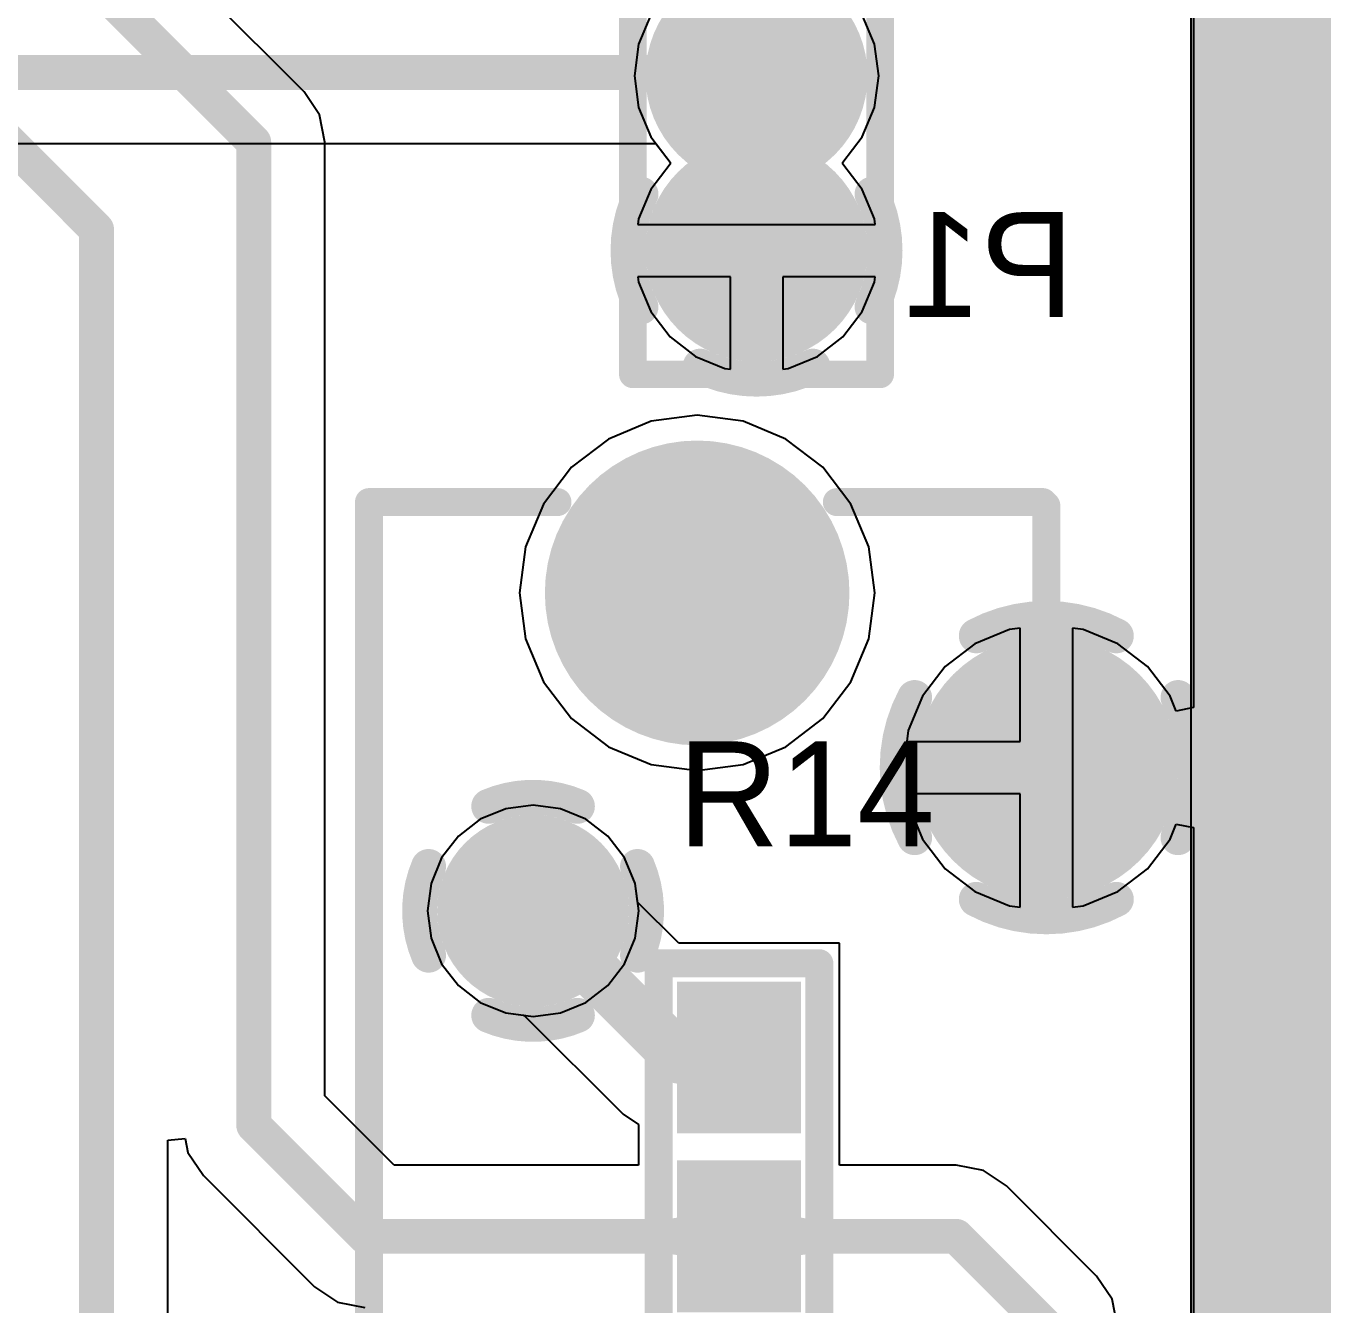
# Model space of a CAD drawing. Extents: x 68.2 to 119.3, y 46.6 to 104.3.
# Drawn here: x 109.76 to 119.25, y 82.99 to 92.28 of the extents above; entities that cross this region are included whole.
import ezdxf

# ---------------------------------------------------------------- set-up
doc = ezdxf.new("R2010")
doc.units = 0
doc.layers.get('0').update_dxf_attribs({"linetype": 'CONTINUOUS'})
for name, color, linetype in [('BOTTOMLAYER', 5, 'CONTINUOUS'), ('BOTTOMOVERLAY', 54, 'CONTINUOUS'), ('BOTTOMSOLDER', 6, 'CONTINUOUS'), ('INTERNALPLANE1', 76, 'CONTINUOUS'), ('INTERNALPLANE2', 16, 'CONTINUOUS'), ('KEEPOUTLAYER', 6, 'CONTINUOUS'), ('MULTILAYER', 9, 'CONTINUOUS'), ('TOPLAYER', 1, 'CONTINUOUS'), ('TOPOVERLAY', 2, 'CONTINUOUS'), ('TOPPASTE', 8, 'CONTINUOUS'), ('TOPSOLDER', 216, 'CONTINUOUS')]:
    doc.layers.add(name, color=color, linetype=linetype)

# ---------------------------------------------------------------- blocks, each defined once
blk = doc.blocks.new('R0402_44')
at = {"layer": 'TOPLAYER'}
for points in [[(-1.75, 0.35), (-1.75, -0.35), (-0.85, 0.35), (-0.85, -0.35)], [(-0.45, 0.35), (-0.45, -0.35), (0.45, 0.35), (0.45, -0.35)]]:
    blk.add_solid(points, dxfattribs=at)
at = {"layer": 'TOPOVERLAY', "const_width": 0.2032}
for points in [[(-2.0112, 0.5842), (-2.0112, -0.5842)], [(-2.0112, 0.5842), (0.6812, 0.5842)], [(0.6812, 0.5842), (0.6858, 0.5842)], [(0.6858, 0.5842), (0.6858, -0.5842)], [(-2.0112, -0.5842), (-1.9812, -0.5842)], [(-1.9812, -0.5842), (0.6858, -0.5842)]]:
    blk.add_lwpolyline(points, dxfattribs=at)
at = {"layer": 'TOPOVERLAY', "const_width": 0.1016}
for points in [[(-2.062, 0.5842, 1), (-1.9604, 0.5842, 1)], [(-2.062, 0.5842, 1), (-1.9604, 0.5842, 1)], [(0.6304, 0.5842, 1), (0.732, 0.5842, 1)], [(0.6304, 0.5842, 1), (0.732, 0.5842, 1)], [(0.635, 0.5842, 1), (0.7366, 0.5842, 1)], [(0.635, 0.5842, 1), (0.7366, 0.5842, 1)], [(-2.062, -0.5842, 1), (-1.9604, -0.5842, 1)], [(-2.062, -0.5842, 1), (-1.9604, -0.5842, 1)], [(-2.032, -0.5842, 1), (-1.9304, -0.5842, 1)], [(-2.032, -0.5842, 1), (-1.9304, -0.5842, 1)], [(0.635, -0.5842, 1), (0.7366, -0.5842, 1)], [(0.635, -0.5842, 1), (0.7366, -0.5842, 1)]]:
    blk.add_lwpolyline(points, format="xyb", close=True, dxfattribs=at)
at = {"layer": 'TOPPASTE'}
for points in [[(-1.75, 0.35), (-1.75, -0.35), (-0.85, 0.35), (-0.85, -0.35)], [(-0.45, 0.35), (-0.45, -0.35), (0.45, 0.35), (0.45, -0.35)]]:
    blk.add_solid(points, dxfattribs=at)
at = {"layer": 'TOPSOLDER'}
for points in [[(-1.8516, 0.4516), (-1.8516, -0.4516), (-0.7484, 0.4516), (-0.7484, -0.4516)], [(-0.5516, 0.4516), (-0.5516, -0.4516), (0.5516, 0.4516), (0.5516, -0.4516)]]:
    blk.add_solid(points, dxfattribs=at)
blk = doc.blocks.new('KEY2_B_46')
at = {"layer": 'BOTTOMLAYER'}
for points, const_width in [([(-2.865, 0, 1), (-2.215, 0, 1)], 0.65), ([(-4.26, -2.54, 1), (-3.36, -2.54, 1)], 0.9)]:
    blk.add_lwpolyline(points, format="xyb", close=True, dxfattribs=dict(at, const_width=const_width))
at = {"layer": 'BOTTOMOVERLAY', "const_width": 0.2032}
for points in [[(-4.4704, -0.0254), (-4.445, 0)], [(-3.3274, 0), (-4.445, 0)], [(-4.4704, -1.524), (-4.4704, -0.0254)], [(-4.4704, -4.9276), (-4.4704, -3.556)], [(4.4704, -4.9276), (-4.4704, -4.9276)]]:
    blk.add_lwpolyline(points, dxfattribs=at)
at = {"layer": 'BOTTOMOVERLAY', "const_width": 0.1016}
for points in [[(-4.4958, 0, 1), (-4.3942, 0, 1)], [(-4.4958, 0, 1), (-4.3942, 0, 1)], [(-3.3782, 0, 1), (-3.2766, 0, 1)], [(-4.5212, -0.0254, 1), (-4.4196, -0.0254, 1)], [(-4.5212, -0.0254, 1), (-4.4196, -0.0254, 1)], [(-4.5212, -1.524, 1), (-4.4196, -1.524, 1)], [(-4.5212, -3.556, 1), (-4.4196, -3.556, 1)], [(-4.5212, -4.9276, 1), (-4.4196, -4.9276, 1)], [(-4.5212, -4.9276, 1), (-4.4196, -4.9276, 1)]]:
    blk.add_lwpolyline(points, format="xyb", close=True, dxfattribs=at)
at = {"layer": 'BOTTOMSOLDER'}
for points, const_width in [([(-2.9158, 0, 1), (-2.1642, 0, 1)], 0.7516), ([(-4.3108, -2.54, 1), (-3.3092, -2.54, 1)], 1.0016)]:
    blk.add_lwpolyline(points, format="xyb", close=True, dxfattribs=dict(at, const_width=const_width))
at = {"layer": 'INTERNALPLANE1', "const_width": 0.254}
for points in [[(-3.0494, 0.958, -0.249328), (-2.0306, 0.958)], [(-3.498, -0.5094, -0.249328), (-3.498, 0.5094)], [(-1.582, 0.5094, -0.249328), (-1.582, -0.5094)], [(-2.0306, -0.958, -0.249328), (-3.0494, -0.958)]]:
    blk.add_lwpolyline(points, format="xyb", dxfattribs=at)
at = {"layer": 'INTERNALPLANE1'}
for points, const_width in [([(-3.1129, 0.958, 1), (-2.9859, 0.958, 1)], 0.127), ([(-2.0941, 0.958, 1), (-1.9671, 0.958, 1)], 0.127), ([(-3.5615, 0.5094, 1), (-3.4345, 0.5094, 1)], 0.127), ([(-1.6455, 0.5094, 1), (-1.5185, 0.5094, 1)], 0.127), ([(-3.5615, -0.5094, 1), (-3.4345, -0.5094, 1)], 0.127), ([(-1.6455, -0.5094, 1), (-1.5185, -0.5094, 1)], 0.127), ([(-3.1129, -0.958, 1), (-2.9859, -0.958, 1)], 0.127), ([(-2.0941, -0.958, 1), (-1.9671, -0.958, 1)], 0.127), ([(-4.364, -2.54, 1), (-3.256, -2.54, 1)], 1.108)]:
    blk.add_lwpolyline(points, format="xyb", close=True, dxfattribs=dict(at, const_width=const_width))
at = {"layer": 'INTERNALPLANE2'}
for points, const_width in [([(-3.019, 0, 1), (-2.061, 0, 1)], 0.958), ([(-4.364, -2.54, 1), (-3.256, -2.54, 1)], 1.108)]:
    blk.add_lwpolyline(points, format="xyb", close=True, dxfattribs=dict(at, const_width=const_width))
at = {"layer": 'MULTILAYER'}
for points, const_width in [([(-2.865, 0, 1), (-2.215, 0, 1)], 0.65), ([(-4.26, -2.54, 1), (-3.36, -2.54, 1)], 0.9)]:
    blk.add_lwpolyline(points, format="xyb", close=True, dxfattribs=dict(at, const_width=const_width))
at = {"layer": 'TOPLAYER'}
for points, const_width in [([(-2.865, 0, 1), (-2.215, 0, 1)], 0.65), ([(-4.26, -2.54, 1), (-3.36, -2.54, 1)], 0.9)]:
    blk.add_lwpolyline(points, format="xyb", close=True, dxfattribs=dict(at, const_width=const_width))
at = {"layer": 'TOPSOLDER'}
for points, const_width in [([(-2.9158, 0, 1), (-2.1642, 0, 1)], 0.7516), ([(-4.3108, -2.54, 1), (-3.3092, -2.54, 1)], 1.0016)]:
    blk.add_lwpolyline(points, format="xyb", close=True, dxfattribs=dict(at, const_width=const_width))
blk = doc.blocks.new('SIP4_1_27_B_54')
at = {"layer": 'BOTTOMLAYER', "const_width": 0.5}
for points in [[(-0.25, -1.27, 1), (0.25, -1.27, 1)], [(-0.25, -2.54, 1), (0.25, -2.54, 1)], [(-0.25, -3.81, 1), (0.25, -3.81, 1)]]:
    blk.add_lwpolyline(points, format="xyb", close=True, dxfattribs=at)
at = {"layer": 'BOTTOMLAYER'}
blk.add_solid([(-0.5, 0.5), (-0.5, -0.5), (0.5, 0.5), (0.5, -0.5)], dxfattribs=at)
at = {"layer": 'BOTTOMOVERLAY', "const_width": 0.2}
for points in [[(-0.9, -4.71), (-0.9, 0.9)], [(-0.9, 0.9), (0.9, 0.9)], [(0.9, -4.71), (0.9, 0.9)], [(-0.9, -4.71), (0.9, -4.71)]]:
    blk.add_lwpolyline(points, dxfattribs=at)
at = {"layer": 'BOTTOMOVERLAY', "const_width": 0.1}
for points in [[(-0.95, 0.9, 1), (-0.85, 0.9, 1)], [(-0.95, 0.9, 1), (-0.85, 0.9, 1)], [(0.85, 0.9, 1), (0.95, 0.9, 1)], [(0.85, 0.9, 1), (0.95, 0.9, 1)], [(-0.95, -4.71, 1), (-0.85, -4.71, 1)], [(-0.95, -4.71, 1), (-0.85, -4.71, 1)], [(0.85, -4.71, 1), (0.95, -4.71, 1)], [(0.85, -4.71, 1), (0.95, -4.71, 1)]]:
    blk.add_lwpolyline(points, format="xyb", close=True, dxfattribs=at)
at = {"layer": 'BOTTOMSOLDER', "const_width": 0.6016}
for points in [[(-0.3008, -1.27, 1), (0.3008, -1.27, 1)], [(-0.3008, -2.54, 1), (0.3008, -2.54, 1)], [(-0.3008, -3.81, 1), (0.3008, -3.81, 1)]]:
    blk.add_lwpolyline(points, format="xyb", close=True, dxfattribs=at)
at = {"layer": 'BOTTOMSOLDER'}
blk.add_solid([(-0.6016, 0.6016), (-0.6016, -0.6016), (0.6016, 0.6016), (0.6016, -0.6016)], dxfattribs=at)
at = {"layer": 'INTERNALPLANE1'}
for points, const_width in [([(-0.404, 0, 1), (0.404, 0, 1)], 0.808), ([(-0.404, -1.27, 1), (0.404, -1.27, 1)], 0.808), ([(-0.404, -2.54, 1), (0.404, -2.54, 1)], 0.808), ([(-0.4734, -2.9696, 1), (-0.3464, -2.9696, 1)], 0.127), ([(0.3464, -2.9696, 1), (0.4734, -2.9696, 1)], 0.127), ([(-0.9039, -3.4001, 1), (-0.7769, -3.4001, 1)], 0.127), ([(0.7769, -3.4001, 1), (0.9039, -3.4001, 1)], 0.127), ([(-0.9039, -4.2199, 1), (-0.7769, -4.2199, 1)], 0.127), ([(0.7769, -4.2199, 1), (0.9039, -4.2199, 1)], 0.127), ([(-0.4734, -4.6504, 1), (-0.3464, -4.6504, 1)], 0.127), ([(0.3464, -4.6504, 1), (0.4734, -4.6504, 1)], 0.127)]:
    blk.add_lwpolyline(points, format="xyb", close=True, dxfattribs=dict(at, const_width=const_width))
at = {"layer": 'INTERNALPLANE1', "const_width": 0.254}
for points in [[(-0.4099, -2.9696, -0.230868), (0.4099, -2.9696)], [(-0.8404, -4.2199, -0.230868), (-0.8404, -3.4001)], [(0.8404, -3.4001, -0.230868), (0.8404, -4.2199)], [(0.4099, -4.6504, -0.230868), (-0.4099, -4.6504)]]:
    blk.add_lwpolyline(points, format="xyb", dxfattribs=at)
at = {"layer": 'INTERNALPLANE2', "const_width": 0.254}
for points in [[(-0.4099, 0.8404, -0.230868), (0.4099, 0.8404)], [(-0.8404, -0.4099, -0.230868), (-0.8404, 0.4099)], [(0.8404, 0.4099, -0.230868), (0.8404, -0.4099)], [(0.4099, -0.8404, -0.230868), (-0.4099, -0.8404)]]:
    blk.add_lwpolyline(points, format="xyb", dxfattribs=at)
at = {"layer": 'INTERNALPLANE2'}
for points, const_width in [([(-0.4734, 0.8404, 1), (-0.3464, 0.8404, 1)], 0.127), ([(0.3464, 0.8404, 1), (0.4734, 0.8404, 1)], 0.127), ([(-0.9039, 0.4099, 1), (-0.7769, 0.4099, 1)], 0.127), ([(0.7769, 0.4099, 1), (0.9039, 0.4099, 1)], 0.127), ([(-0.9039, -0.4099, 1), (-0.7769, -0.4099, 1)], 0.127), ([(0.7769, -0.4099, 1), (0.9039, -0.4099, 1)], 0.127), ([(-0.404, -1.27, 1), (0.404, -1.27, 1)], 0.808), ([(-0.4734, -0.8404, 1), (-0.3464, -0.8404, 1)], 0.127), ([(0.3464, -0.8404, 1), (0.4734, -0.8404, 1)], 0.127), ([(-0.404, -2.54, 1), (0.404, -2.54, 1)], 0.808), ([(-0.404, -3.81, 1), (0.404, -3.81, 1)], 0.808)]:
    blk.add_lwpolyline(points, format="xyb", close=True, dxfattribs=dict(at, const_width=const_width))
at = {"layer": 'MULTILAYER', "const_width": 0.5}
for points in [[(-0.25, -1.27, 1), (0.25, -1.27, 1)], [(-0.25, -2.54, 1), (0.25, -2.54, 1)], [(-0.25, -3.81, 1), (0.25, -3.81, 1)]]:
    blk.add_lwpolyline(points, format="xyb", close=True, dxfattribs=at)
at = {"layer": 'MULTILAYER'}
blk.add_solid([(-0.5, 0.5), (-0.5, -0.5), (0.5, 0.5), (0.5, -0.5)], dxfattribs=at)
at = {"layer": 'TOPLAYER', "const_width": 0.5}
for points in [[(-0.25, -1.27, 1), (0.25, -1.27, 1)], [(-0.25, -2.54, 1), (0.25, -2.54, 1)], [(-0.25, -3.81, 1), (0.25, -3.81, 1)]]:
    blk.add_lwpolyline(points, format="xyb", close=True, dxfattribs=at)
at = {"layer": 'TOPLAYER'}
blk.add_solid([(-0.5, 0.5), (-0.5, -0.5), (0.5, 0.5), (0.5, -0.5)], dxfattribs=at)
at = {"layer": 'TOPSOLDER', "const_width": 0.6016}
for points in [[(-0.3008, -1.27, 1), (0.3008, -1.27, 1)], [(-0.3008, -2.54, 1), (0.3008, -2.54, 1)], [(-0.3008, -3.81, 1), (0.3008, -3.81, 1)]]:
    blk.add_lwpolyline(points, format="xyb", close=True, dxfattribs=at)
at = {"layer": 'TOPSOLDER'}
blk.add_solid([(-0.6016, 0.6016), (-0.6016, -0.6016), (0.6016, 0.6016), (0.6016, -0.6016)], dxfattribs=at)

msp = doc.modelspace()

# ---------------------------------------------------------------- linework, layer by layer
at = {"layer": 'BOTTOMLAYER'}
for p, q in [((118.2529, 101.473), (118.2529, 87.3295)), ((115.9329, 92.1526), (115.8442, 92.3669)), ((115.9632, 91.9226), (115.9329, 92.1526)), ((115.9329, 91.6926), (115.9632, 91.9226)), ((115.8442, 91.4783), (115.9329, 91.6926)), ((97.121, 91.43), (114.3421, 91.43)), ((114.3421, 91.43), (114.4463, 91.2943)), ((115.7029, 91.2943), (115.8442, 91.4783)), ((114.4463, 91.2809), (114.305, 91.0969)), ((114.4463, 91.2943), (114.4463, 91.2809)), ((115.7029, 91.2809), (115.7029, 91.2943)), ((115.8442, 91.0969), (115.7029, 91.2809)), ((114.305, 91.0969), (114.2163, 90.8826)), ((115.9329, 90.8826), (115.8442, 91.0969)), ((114.2163, 90.8826), (114.2111, 90.8431)), ((114.2111, 90.8431), (115.9381, 90.8431)), ((115.9381, 90.8431), (115.9329, 90.8826)), ((114.8841, 90.4621), (114.2111, 90.4621)), ((114.2111, 90.4621), (114.2163, 90.4226)), ((114.8841, 89.7891), (114.8841, 90.4621)), ((115.9381, 90.4621), (115.2651, 90.4621)), ((115.2651, 90.4621), (115.2651, 89.7891)), ((115.9329, 90.4226), (115.9381, 90.4621)), ((114.2163, 90.4226), (114.305, 90.2083)), ((115.8442, 90.2083), (115.9329, 90.4226)), ((114.305, 90.2083), (114.4463, 90.0243)), ((115.7029, 90.0243), (115.8442, 90.2083)), ((114.4463, 90.0243), (114.6303, 89.883)), ((115.5189, 89.883), (115.7029, 90.0243)), ((114.6303, 89.883), (114.8446, 89.7943)), ((114.8446, 89.7943), (114.8841, 89.7891)), ((115.2651, 89.7891), (115.3046, 89.7943)), ((115.3046, 89.7943), (115.5189, 89.883)), ((114.6428, 89.4555), (114.3084, 89.4114)), ((114.9772, 89.4114), (114.6428, 89.4555)), ((114.3084, 89.4114), (113.9968, 89.2824)), ((115.2888, 89.2824), (114.9772, 89.4114)), ((113.9968, 89.2824), (113.7292, 89.077)), ((115.5564, 89.077), (115.2888, 89.2824)), ((113.7292, 89.077), (113.5238, 88.8094)), ((115.7618, 88.8094), (115.5564, 89.077)), ((113.5238, 88.8094), (113.3948, 88.4978)), ((115.8908, 88.4978), (115.7618, 88.8094)), ((113.3948, 88.4978), (113.3507, 88.1634)), ((115.9349, 88.1634), (115.8908, 88.4978)), ((113.3507, 88.1634), (113.3948, 87.829)), ((115.8908, 87.829), (115.9349, 88.1634)), ((116.9137, 87.8979), (116.6629, 87.794)), ((116.9923, 87.9082), (116.9137, 87.8979)), ((116.9923, 87.0839), (116.9923, 87.9082)), ((117.4519, 87.8979), (117.3733, 87.9082)), ((117.3733, 87.9082), (117.3733, 86.8931)), ((117.7027, 87.794), (117.4519, 87.8979)), ((113.3948, 87.829), (113.5238, 87.5174)), ((115.7618, 87.5174), (115.8908, 87.829)), ((116.6629, 87.794), (116.4475, 87.6287)), ((117.9181, 87.6287), (117.7027, 87.794)), ((116.4475, 87.6287), (116.2822, 87.4133)), ((118.0834, 87.4133), (117.9181, 87.6287)), ((113.5238, 87.5174), (113.7292, 87.2498)), ((115.5564, 87.2498), (115.7618, 87.5174)), ((116.2822, 87.4133), (116.1783, 87.1625)), ((118.1284, 87.3047), (118.0834, 87.4133)), ((118.2529, 87.3295), (118.1284, 87.3047)), ((113.7292, 87.2498), (113.9968, 87.0444)), ((115.2888, 87.0444), (115.5564, 87.2498)), ((116.1783, 87.1625), (116.168, 87.0839)), ((113.9968, 87.0444), (114.3084, 86.9154)), ((114.9772, 86.9154), (115.2888, 87.0444)), ((116.168, 87.0839), (116.9923, 87.0839)), ((114.3084, 86.9154), (114.6428, 86.8713)), ((114.6428, 86.8713), (114.9772, 86.9154)), ((117.3733, 86.8931), (117.3733, 85.8786)), ((116.9923, 86.7029), (116.168, 86.7029)), ((116.168, 86.7029), (116.1783, 86.6243)), ((116.9923, 85.8786), (116.9923, 86.7029)), ((113.2501, 86.5944), (113.0647, 86.5176)), ((113.449, 86.6206), (113.2501, 86.5944)), ((113.6479, 86.5944), (113.449, 86.6206)), ((113.8333, 86.5176), (113.6479, 86.5944)), ((116.1783, 86.6243), (116.2822, 86.3735)), ((113.0647, 86.5176), (112.9055, 86.3955)), ((113.9925, 86.3955), (113.8333, 86.5176)), ((118.0834, 86.3735), (118.1284, 86.4821)), ((118.1284, 86.4821), (118.2529, 86.4573)), ((112.9055, 86.3955), (112.7834, 86.2363)), ((114.1146, 86.2363), (113.9925, 86.3955)), ((118.2529, 86.4573), (118.2529, 82.2495)), ((116.2822, 86.3735), (116.4475, 86.1581)), ((117.9181, 86.1581), (118.0834, 86.3735)), ((112.7834, 86.2363), (112.7066, 86.0509)), ((114.1914, 86.0509), (114.1146, 86.2363)), ((116.4475, 86.1581), (116.6629, 85.9928)), ((117.7027, 85.9928), (117.9181, 86.1581)), ((112.7066, 86.0509), (112.6804, 85.852)), ((114.2176, 85.852), (114.1914, 86.0509)), ((116.6629, 85.9928), (116.9137, 85.8889)), ((117.4519, 85.8889), (117.7027, 85.9928)), ((112.6804, 85.852), (112.7066, 85.6531)), ((114.1914, 85.6531), (114.2176, 85.852)), ((116.9137, 85.8889), (116.9923, 85.8786)), ((117.3733, 85.8786), (117.4519, 85.8889)), ((112.7066, 85.6531), (112.7834, 85.4677)), ((114.1146, 85.4677), (114.1914, 85.6531)), ((112.7834, 85.4677), (112.9055, 85.3085)), ((113.9925, 85.3085), (114.1146, 85.4677)), ((112.9055, 85.3085), (113.0647, 85.1864)), ((113.8333, 85.1864), (113.9925, 85.3085)), ((113.0647, 85.1864), (113.2501, 85.1096)), ((113.6479, 85.1096), (113.8333, 85.1864)), ((113.2501, 85.1096), (113.449, 85.0834)), ((113.449, 85.0834), (113.6479, 85.1096))]:
    msp.add_line(p, q, dxfattribs=at)
at = {"layer": 'BOTTOMLAYER', "const_width": 0.254}
for points in [[(96.558, 91.948), (115.0492, 91.948)], [(115.0492, 91.948), (115.0746, 91.9226)]]:
    msp.add_lwpolyline(points, dxfattribs=at)
at = {"layer": 'BOTTOMLAYER'}
for points, const_width in [([(114.9857, 91.948, 1), (115.1127, 91.948, 1)], 0.127), ([(114.9857, 91.948, 1), (115.1127, 91.948, 1)], 0.127), ([(115.0111, 91.9226, 1), (115.1381, 91.9226, 1)], 0.127), ([(113.2585, 85.852, 1), (113.6395, 85.852, 1)], 0.381)]:
    msp.add_lwpolyline(points, format="xyb", close=True, dxfattribs=dict(at, const_width=const_width))
at = {"layer": 'BOTTOMSOLDER', "const_width": 0.4826}
msp.add_lwpolyline([(113.2077, 85.852, 1), (113.6903, 85.852, 1)], format="xyb", close=True, dxfattribs=at)
at = {"layer": 'INTERNALPLANE1'}
msp.add_line((118.2345, 101.473), (118.2345, 49.53), dxfattribs=at)
at = {"layer": 'INTERNALPLANE1', "const_width": 1.016}
msp.add_lwpolyline([(118.745, 49.53), (118.745, 101.473)], dxfattribs=at)
at = {"layer": 'INTERNALPLANE1', "const_width": 0.6985}
msp.add_lwpolyline([(113.0998, 85.852, 1), (113.7983, 85.852, 1)], format="xyb", close=True, dxfattribs=at)
at = {"layer": 'INTERNALPLANE2'}
msp.add_line((118.2345, 101.473), (118.2345, 49.53), dxfattribs=at)
at = {"layer": 'INTERNALPLANE2', "const_width": 1.016}
msp.add_lwpolyline([(118.745, 49.53), (118.745, 101.473)], dxfattribs=at)
at = {"layer": 'INTERNALPLANE2', "const_width": 0.254}
for points in [[(113.1265, 86.6119, -0.203452), (113.7716, 86.6119)], [(112.6891, 85.5295, -0.203452), (112.6891, 86.1745)], [(114.2089, 86.1745, -0.203452), (114.2089, 85.5295)], [(113.7716, 85.0921, -0.203452), (113.1265, 85.0921)]]:
    msp.add_lwpolyline(points, format="xyb", dxfattribs=at)
at = {"layer": 'INTERNALPLANE2', "const_width": 0.127}
for points in [[(113.063, 86.6119, 1), (113.19, 86.6119, 1)], [(113.7081, 86.6119, 1), (113.8351, 86.6119, 1)], [(112.6256, 86.1745, 1), (112.7526, 86.1745, 1)], [(114.1454, 86.1745, 1), (114.2724, 86.1745, 1)], [(112.6256, 85.5295, 1), (112.7526, 85.5295, 1)], [(114.1454, 85.5295, 1), (114.2724, 85.5295, 1)], [(113.063, 85.0921, 1), (113.19, 85.0921, 1)], [(113.7081, 85.0921, 1), (113.8351, 85.0921, 1)]]:
    msp.add_lwpolyline(points, format="xyb", close=True, dxfattribs=at)
at = {"layer": 'KEEPOUTLAYER', "const_width": 0.2032}
msp.add_lwpolyline([(118.745, 49.03), (118.745, 101.473)], dxfattribs=at)
at = {"layer": 'MULTILAYER', "const_width": 0.381}
msp.add_lwpolyline([(113.2585, 85.852, 1), (113.6395, 85.852, 1)], format="xyb", close=True, dxfattribs=at)
at = {"layer": 'TOPLAYER'}
for p, q in [((118.2529, 101.473), (118.2529, 87.3295)), ((111.7832, 91.8062), (110.2592, 93.3302)), ((114.305, 92.3669), (114.2163, 92.1526)), ((115.9329, 92.1526), (115.8442, 92.3669)), ((114.2163, 92.1526), (114.186, 91.9226)), ((115.9632, 91.9226), (115.9329, 92.1526)), ((114.186, 91.9226), (114.2163, 91.6926)), ((115.9329, 91.6926), (115.9632, 91.9226)), ((111.8955, 91.6382), (111.7832, 91.8062)), ((114.2163, 91.6926), (114.305, 91.4783)), ((115.8442, 91.4783), (115.9329, 91.6926)), ((111.935, 91.44), (111.8955, 91.6382)), ((111.935, 84.5079), (111.935, 91.44)), ((114.305, 91.4783), (114.4463, 91.2943)), ((115.7029, 91.2943), (115.8442, 91.4783)), ((114.4463, 91.2809), (114.305, 91.0969)), ((114.4463, 91.2943), (114.4463, 91.2809)), ((115.7029, 91.2809), (115.7029, 91.2943)), ((115.8442, 91.0969), (115.7029, 91.2809)), ((114.305, 91.0969), (114.2163, 90.8826)), ((115.9329, 90.8826), (115.8442, 91.0969)), ((114.2163, 90.8826), (114.2111, 90.8431)), ((114.2111, 90.8431), (115.9381, 90.8431)), ((115.9381, 90.8431), (115.9329, 90.8826)), ((114.8841, 90.4621), (114.2111, 90.4621)), ((114.2111, 90.4621), (114.2163, 90.4226)), ((114.8841, 89.7891), (114.8841, 90.4621)), ((115.9381, 90.4621), (115.2651, 90.4621)), ((115.2651, 90.4621), (115.2651, 89.7891)), ((115.9329, 90.4226), (115.9381, 90.4621)), ((114.2163, 90.4226), (114.305, 90.2083)), ((115.8442, 90.2083), (115.9329, 90.4226)), ((114.305, 90.2083), (114.4463, 90.0243)), ((115.7029, 90.0243), (115.8442, 90.2083)), ((114.4463, 90.0243), (114.6303, 89.883)), ((115.5189, 89.883), (115.7029, 90.0243)), ((114.6303, 89.883), (114.8446, 89.7943)), ((114.8446, 89.7943), (114.8841, 89.7891)), ((115.2651, 89.7891), (115.3046, 89.7943)), ((115.3046, 89.7943), (115.5189, 89.883)), ((114.6428, 89.4555), (114.3084, 89.4114)), ((114.9772, 89.4114), (114.6428, 89.4555)), ((114.3084, 89.4114), (113.9968, 89.2824)), ((115.2888, 89.2824), (114.9772, 89.4114)), ((113.9968, 89.2824), (113.7292, 89.077)), ((115.5564, 89.077), (115.2888, 89.2824)), ((113.7292, 89.077), (113.5238, 88.8094)), ((115.7618, 88.8094), (115.5564, 89.077)), ((113.5238, 88.8094), (113.3948, 88.4978)), ((115.8908, 88.4978), (115.7618, 88.8094)), ((113.3948, 88.4978), (113.3507, 88.1634)), ((115.9349, 88.1634), (115.8908, 88.4978)), ((113.3507, 88.1634), (113.3948, 87.829)), ((115.8908, 87.829), (115.9349, 88.1634)), ((116.9137, 87.8979), (116.6629, 87.794)), ((116.9923, 87.9082), (116.9137, 87.8979)), ((116.9923, 87.0839), (116.9923, 87.9082)), ((117.4519, 87.8979), (117.3733, 87.9082)), ((117.3733, 87.9082), (117.3733, 86.8931)), ((117.7027, 87.794), (117.4519, 87.8979)), ((113.3948, 87.829), (113.5238, 87.5174)), ((115.7618, 87.5174), (115.8908, 87.829)), ((116.6629, 87.794), (116.4475, 87.6287)), ((117.9181, 87.6287), (117.7027, 87.794)), ((116.4475, 87.6287), (116.2822, 87.4133)), ((118.0834, 87.4133), (117.9181, 87.6287)), ((113.5238, 87.5174), (113.7292, 87.2498)), ((115.5564, 87.2498), (115.7618, 87.5174)), ((116.2822, 87.4133), (116.1783, 87.1625)), ((118.1284, 87.3047), (118.0834, 87.4133)), ((118.2529, 87.3295), (118.1284, 87.3047)), ((113.7292, 87.2498), (113.9968, 87.0444)), ((115.2888, 87.0444), (115.5564, 87.2498)), ((116.1783, 87.1625), (116.168, 87.0839)), ((113.9968, 87.0444), (114.3084, 86.9154)), ((114.9772, 86.9154), (115.2888, 87.0444)), ((116.168, 87.0839), (116.9923, 87.0839)), ((114.3084, 86.9154), (114.6428, 86.8713)), ((114.6428, 86.8713), (114.9772, 86.9154)), ((117.3733, 86.8931), (117.3733, 85.8786)), ((116.9923, 86.7029), (116.168, 86.7029)), ((116.168, 86.7029), (116.1783, 86.6243)), ((116.9923, 85.8786), (116.9923, 86.7029)), ((113.2501, 86.5944), (113.0647, 86.5176)), ((113.449, 86.6206), (113.2501, 86.5944)), ((113.6479, 86.5944), (113.449, 86.6206)), ((113.8333, 86.5176), (113.6479, 86.5944)), ((116.1783, 86.6243), (116.2822, 86.3735)), ((113.0647, 86.5176), (112.9055, 86.3955)), ((113.9925, 86.3955), (113.8333, 86.5176)), ((118.0834, 86.3735), (118.1284, 86.4821)), ((118.1284, 86.4821), (118.2529, 86.4573)), ((112.9055, 86.3955), (112.7834, 86.2363)), ((114.1146, 86.2363), (113.9925, 86.3955)), ((118.2529, 86.4573), (118.2529, 82.2495)), ((116.2822, 86.3735), (116.4475, 86.1581)), ((117.9181, 86.1581), (118.0834, 86.3735)), ((112.7834, 86.2363), (112.7066, 86.0509)), ((114.1914, 86.0509), (114.1146, 86.2363)), ((116.4475, 86.1581), (116.6629, 85.9928)), ((117.7027, 85.9928), (117.9181, 86.1581)), ((112.7066, 86.0509), (112.6804, 85.852)), ((114.2085, 85.9207), (114.1914, 86.0509)), ((114.2096, 85.9155), (114.2085, 85.9207)), ((114.5089, 85.6162), (114.2096, 85.9155)), ((116.6629, 85.9928), (116.9137, 85.8889)), ((117.4519, 85.8889), (117.7027, 85.9928)), ((112.6804, 85.852), (112.7066, 85.6531)), ((116.9137, 85.8889), (116.9923, 85.8786)), ((117.3733, 85.8786), (117.4519, 85.8889)), ((112.7066, 85.6531), (112.7834, 85.4677)), ((115.6786, 85.6162), (114.5089, 85.6162)), ((115.6786, 84.3162), (115.6786, 85.6162)), ((112.7834, 85.4677), (112.9055, 85.3085)), ((112.9055, 85.3085), (113.0647, 85.1864)), ((113.0647, 85.1864), (113.2501, 85.1096)), ((113.2501, 85.1096), (113.3803, 85.0925)), ((113.3803, 85.0925), (113.3855, 85.0914)), ((113.3855, 85.0914), (114.1038, 84.3732)), ((112.4397, 84.0032), (111.935, 84.5079)), ((114.1038, 84.3732), (114.2166, 84.2978)), ((114.2166, 84.2978), (114.2166, 84.0032)), ((115.6786, 84.0032), (115.6786, 84.3162)), ((110.792, 84.184), (110.9183, 84.1964)), ((110.9183, 84.1964), (110.9385, 84.0952)), ((110.792, 76.0335), (110.792, 84.184)), ((110.9385, 84.0952), (111.0508, 83.9272)), ((111.0508, 83.9272), (111.859, 83.119)), ((114.2166, 84.0032), (112.4397, 84.0032)), ((116.527, 84.0032), (115.6786, 84.0032)), ((116.7252, 83.9637), (116.527, 84.0032)), ((116.8932, 83.8514), (116.7252, 83.9637)), ((117.549, 83.1956), (116.8932, 83.8514)), ((117.6613, 83.0276), (117.549, 83.1956)), ((111.859, 83.119), (111.8589, 83.119)), ((111.8589, 83.119), (111.859, 83.119)), ((111.859, 83.119), (111.8589, 83.1189)), ((111.8589, 83.1189), (111.859, 83.1189)), ((111.859, 83.119), (111.859, 83.119)), ((111.859, 83.1189), (111.859, 83.1189)), ((111.859, 83.1189), (111.859, 83.1189)), ((111.859, 83.1189), (111.859, 83.1189)), ((111.859, 83.1189), (111.859, 83.1189)), ((111.859, 83.1189), (111.859, 83.1189)), ((111.859, 83.1189), (111.859, 83.1189)), ((111.859, 83.1189), (112.027, 83.0067)), ((112.027, 83.0067), (112.2252, 82.9672)), ((117.7008, 82.8294), (117.6613, 83.0276))]:
    msp.add_line(p, q, dxfattribs=at)
for points, const_width in [([(109.893, 92.964), (111.417, 91.44)], 0.254), ([(109.004, 92.075), (110.274, 90.805)], 0.254), ([(111.417, 84.2934), (111.417, 91.44)], 0.254), ([(110.274, 75.819), (110.274, 90.805)], 0.254), ([(113.449, 85.852), (114.5158, 84.7852)], 0.381), ([(114.5158, 84.7852), (114.9476, 84.7852)], 0.381), ([(111.417, 84.2934), (112.2252, 83.4852)], 0.254), ([(112.2252, 83.4852), (114.9476, 83.4852)], 0.254), ([(114.9476, 83.4852), (116.527, 83.4852)], 0.254), ([(116.527, 83.4852), (117.1828, 82.8294)], 0.254)]:
    msp.add_lwpolyline(points, dxfattribs=dict(at, const_width=const_width))
for points, const_width in [([(111.3535, 91.44, 1), (111.4805, 91.44, 1)], 0.127), ([(111.3535, 91.44, 1), (111.4805, 91.44, 1)], 0.127), ([(110.2105, 90.805, 1), (110.3375, 90.805, 1)], 0.127), ([(110.2105, 90.805, 1), (110.3375, 90.805, 1)], 0.127), ([(113.2585, 85.852, 1), (113.6395, 85.852, 1)], 0.381), ([(113.3538, 85.852, 1), (113.5443, 85.852, 1)], 0.1905), ([(113.5443, 85.852, 1), (113.7348, 85.852, 1)], 0.1905), ([(113.3538, 85.6615, 1), (113.5443, 85.6615, 1)], 0.1905), ([(113.679, 85.5268, 1), (113.8695, 85.5268, 1)], 0.1905), ([(113.679, 85.5268, 1), (113.8695, 85.5268, 1)], 0.1905), ([(114.7396, 84.898, 1), (114.9301, 84.898, 1)], 0.1905), ([(114.4206, 84.7852, 1), (114.6111, 84.7852, 1)], 0.1905), ([(114.4206, 84.7852, 1), (114.6111, 84.7852, 1)], 0.1905), ([(114.4673, 84.7852, 1), (114.6578, 84.7852, 1)], 0.1905), ([(114.4673, 84.7852, 1), (114.6578, 84.7852, 1)], 0.1905), ([(114.8524, 84.7852, 1), (115.0429, 84.7852, 1)], 0.1905), ([(114.7396, 84.6724, 1), (114.9301, 84.6724, 1)], 0.1905), ([(111.3535, 84.2934, 1), (111.4805, 84.2934, 1)], 0.127), ([(111.3535, 84.2934, 1), (111.4805, 84.2934, 1)], 0.127), ([(114.7264, 83.6429, 1), (114.8534, 83.6429, 1)], 0.127), ([(115.0418, 83.6429, 1), (115.1688, 83.6429, 1)], 0.127), ([(112.1617, 83.4852, 1), (112.2887, 83.4852, 1)], 0.127), ([(112.1617, 83.4852, 1), (112.2887, 83.4852, 1)], 0.127), ([(114.3457, 83.4852, 1), (114.4727, 83.4852, 1)], 0.127), ([(114.3457, 83.4852, 1), (114.4727, 83.4852, 1)], 0.127), ([(114.8841, 83.4852, 1), (115.0111, 83.4852, 1)], 0.127), ([(114.8841, 83.4852, 1), (115.0111, 83.4852, 1)], 0.127), ([(115.4225, 83.4852, 1), (115.5495, 83.4852, 1)], 0.127), ([(115.4225, 83.4852, 1), (115.5495, 83.4852, 1)], 0.127), ([(116.4635, 83.4852, 1), (116.5905, 83.4852, 1)], 0.127), ([(116.4635, 83.4852, 1), (116.5905, 83.4852, 1)], 0.127), ([(114.7264, 83.3275, 1), (114.8534, 83.3275, 1)], 0.127), ([(115.0418, 83.3275, 1), (115.1688, 83.3275, 1)], 0.127)]:
    msp.add_lwpolyline(points, format="xyb", close=True, dxfattribs=dict(at, const_width=const_width))
for points, const_width in [([(113.7742, 85.5268, -0.198912), (113.6395, 85.852)], 0.381), ([(113.449, 85.6615, -0.198912), (113.7742, 85.5268)], 0.381), ([(114.8348, 84.898, -0.198912), (114.5625, 84.7852)], 0.381), ([(114.5625, 84.7852, -0.198912), (114.8348, 84.6724)], 0.381), ([(114.7899, 83.6429, -0.198912), (114.4092, 83.4852)], 0.254), ([(115.486, 83.4852, -0.198912), (115.1053, 83.6429)], 0.254), ([(114.4092, 83.4852, -0.198912), (114.7899, 83.3275)], 0.254), ([(115.1053, 83.3275, -0.198912), (115.486, 83.4852)], 0.254)]:
    msp.add_lwpolyline(points, format="xyb", dxfattribs=dict(at, const_width=const_width))
at = {"layer": 'TOPSOLDER', "const_width": 0.4826}
msp.add_lwpolyline([(113.2077, 85.852, 1), (113.6903, 85.852, 1)], format="xyb", close=True, dxfattribs=at)

# ---------------------------------------------------------------- block references
for name, p, rotation in [('SIP4_1_27_B_54', (115.0746, 94.4626), 360), ('KEY2_B_46', (117.1828, 84.3534), 270), ('R0402_44', (114.9476, 84.7852), 90)]:
    msp.add_blockref(name, p, dxfattribs=dict(rotation=rotation))

# ---------------------------------------------------------------- texts
at = {"layer": 'BOTTOMOVERLAY', "text_generation_flag": 2}
msp.add_text('P1', height=0.762, rotation=360, dxfattribs=at).set_placement((117.386, 90.17))
at = {"layer": 'TOPOVERLAY'}
msp.add_text('R14', height=0.762, rotation=360, dxfattribs=at).set_placement((114.5031, 86.3219))

doc.saveas('drawing.dxf')
